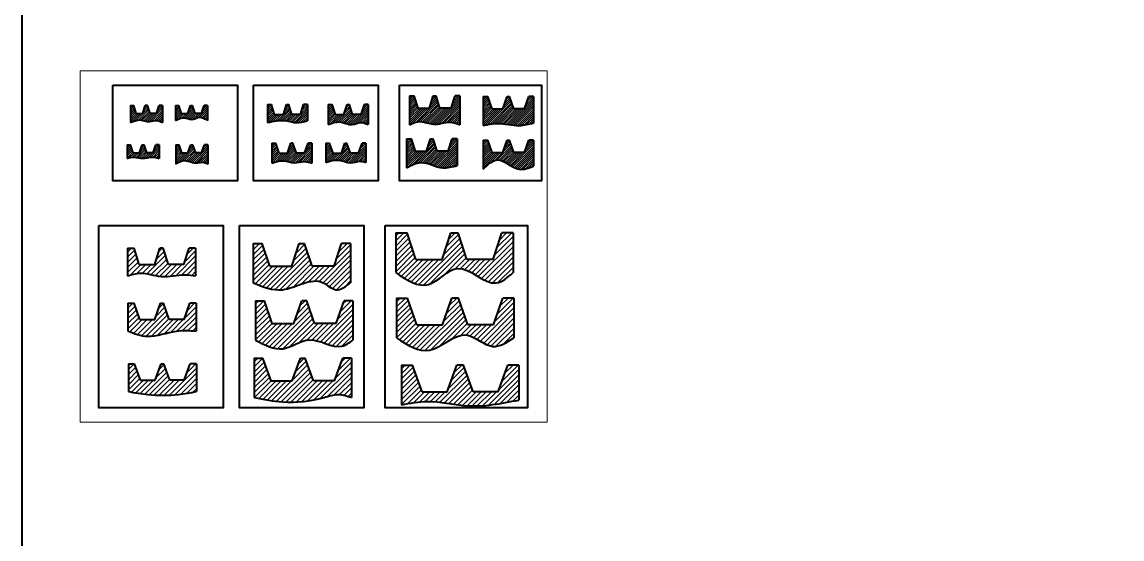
# Model space of a CAD drawing. Header units: millimetres. Extents: x -11382 to 23553, y -372 to 10786.
# Drawn here: x -1641 to -680, y 2303 to 2755 of the extents above; entities that cross this region are included whole.
import ezdxf

# ---------------------------------------------------------------- set-up
doc = ezdxf.new("R2010")
doc.units = ezdxf.units.MM
doc.header["$LTSCALE"] = 0.2
for name, color, linetype, lineweight in [('đường bao thấy', 7, 'Continuous', 40), ('đường kích thước', 90, 'Continuous', 15), ('đường mặt cắt', 160, 'Continuous', 15)]:
    doc.layers.add(name, color=color, linetype=linetype, lineweight=lineweight)
pattern_1 = [(45, (-1514.935, 458.965), (-0.8980256, 0.8980256), [])]
pattern_2 = [(45, (-1514.935, 458.965), (-2.245064, 2.245064), [])]

msp = doc.modelspace()

# ---------------------------------------------------------------- hatches: boundary and pattern name
at = {"layer": 'đường mặt cắt', "ltscale": 0.5}
h = msp.add_hatch(dxfattribs=at)
h.set_pattern_fill('ANSI31', color=256, scale=0.4, style=0)
h.set_pattern_definition(pattern_1)
edge = h.paths.add_edge_path()
edge.add_spline(control_points=[(-1545.807, 2667.137), (-1543.057, 2668.314), (-1537.515, 2670.688), (-1529.788, 2666.755), (-1523.042, 2669.934), (-1519.481, 2668.031), (-1517.807, 2667.137)], knot_values=[0, 0, 0, 0, 8.5874757, 17.3058465, 23.4071466, 28.8223016, 28.8223016, 28.8223016, 28.8223016], degree=3, periodic=0)
edge.add_line((-1517.807, 2667.137), (-1517.807, 2682.002))
edge.add_line((-1517.807, 2682.002), (-1520.807, 2682.002))
edge.add_line((-1520.807, 2682.002), (-1522.947, 2675.002))
edge.add_line((-1522.947, 2675.002), (-1528.667, 2675.002))
edge.add_line((-1528.667, 2675.002), (-1530.807, 2682.002))
edge.add_line((-1530.807, 2682.002), (-1532.807, 2682.002))
edge.add_line((-1532.807, 2682.002), (-1534.947, 2675.002))
edge.add_line((-1534.947, 2675.002), (-1540.667, 2675.002))
edge.add_line((-1540.667, 2675.002), (-1542.807, 2682.002))
edge.add_line((-1542.807, 2682.002), (-1545.807, 2682.002))
edge.add_line((-1545.807, 2682.002), (-1545.807, 2667.137))
h = msp.add_hatch(dxfattribs=at)
h.set_pattern_fill('ANSI31', color=256, scale=0.4, style=0)
h.set_pattern_definition(pattern_1)
edge = h.paths.add_edge_path()
edge.add_line((-1478.447, 2682.002), (-1481.397, 2682.002))
edge.add_line((-1481.397, 2682.002), (-1483.671, 2675.002))
edge.add_line((-1483.671, 2675.002), (-1489.223, 2675.002))
edge.add_line((-1489.223, 2675.002), (-1491.497, 2682.002))
edge.add_line((-1491.497, 2682.002), (-1493.397, 2682.002))
edge.add_line((-1493.397, 2682.002), (-1495.671, 2675.002))
edge.add_line((-1495.671, 2675.002), (-1501.223, 2675.002))
edge.add_line((-1501.223, 2675.002), (-1503.497, 2682.002))
edge.add_line((-1503.497, 2682.002), (-1506.447, 2682.002))
edge.add_line((-1506.447, 2682.002), (-1506.447, 2668.885))
edge.add_spline(control_points=[(-1506.447, 2668.885), (-1503.986, 2670.242), (-1499.372, 2672.786), (-1492.243, 2668.418), (-1485.305, 2673.382), (-1480.817, 2670.439), (-1478.447, 2668.885)], knot_values=[0, 0, 0, 0, 7.8583003, 14.735506, 21.6542828, 29.3925707, 29.3925707, 29.3925707, 29.3925707], degree=3, periodic=0)
edge.add_line((-1478.447, 2668.885), (-1478.447, 2682.002))
h = msp.add_hatch(dxfattribs=at)
h.set_pattern_fill('ANSI31', color=256, scale=0.4, style=0)
h.set_pattern_definition(pattern_1)
edge = h.paths.add_edge_path()
edge.add_spline(control_points=[(-1426.053, 2667.075), (-1423.499, 2667.746), (-1417.585, 2669.299), (-1409.002, 2669.007), (-1400.071, 2666.221), (-1394.399, 2667.708), (-1391.053, 2668.586)], knot_values=[0, 0, 0, 0, 7.89621, 18.2861835, 25.3158288, 35.429306, 35.429306, 35.429306, 35.429306], degree=3, periodic=0)
edge.add_line((-1391.053, 2668.586), (-1391.053, 2682.775))
edge.add_line((-1391.053, 2682.775), (-1394.553, 2682.775))
edge.add_line((-1394.553, 2682.775), (-1397.213, 2674.075))
edge.add_line((-1397.213, 2674.075), (-1404.893, 2674.075))
edge.add_line((-1404.893, 2674.075), (-1407.553, 2682.775))
edge.add_line((-1407.553, 2682.775), (-1409.553, 2682.775))
edge.add_line((-1409.553, 2682.775), (-1412.213, 2674.075))
edge.add_line((-1412.213, 2674.075), (-1419.893, 2674.075))
edge.add_line((-1419.893, 2674.075), (-1422.553, 2682.775))
edge.add_line((-1422.553, 2682.775), (-1426.053, 2682.775))
edge.add_line((-1426.053, 2682.775), (-1426.053, 2667.075))
edge = h.paths.add_edge_path(flags=17)
edge.add_spline(control_points=[(-1426.053, 2667.075), (-1423.499, 2667.746), (-1417.585, 2669.299), (-1409.002, 2669.007), (-1400.071, 2666.221), (-1394.399, 2667.708), (-1391.053, 2668.586)], knot_values=[0, 0, 0, 0, 7.89621, 18.2861835, 25.3158288, 35.429306, 35.429306, 35.429306, 35.429306], degree=3, periodic=0)
edge.add_spline(control_points=[(-1426.053, 2667.075), (-1423.499, 2667.746), (-1417.585, 2669.299), (-1409.002, 2669.007), (-1400.071, 2666.221), (-1394.399, 2667.708), (-1391.053, 2668.586)], knot_values=[0, 0, 0, 0, 7.89621, 18.2861835, 25.3158288, 35.429306, 35.429306, 35.429306, 35.429306], degree=3, periodic=0)
h = msp.add_hatch(dxfattribs=at)
h.set_pattern_fill('ANSI31', color=256, scale=0.4, style=0)
h.set_pattern_definition(pattern_1)
edge = h.paths.add_edge_path()
edge.add_spline(control_points=[(-1373.014, 2665.331), (-1369.686, 2666.644), (-1362.732, 2669.389), (-1353.193, 2663.509), (-1344.857, 2668.344), (-1340.209, 2666.297), (-1338.014, 2665.331)], knot_values=[0, 0, 0, 0, 10.2654546, 21.4551127, 29.1077909, 35.956294, 35.956294, 35.956294, 35.956294], degree=3, periodic=0)
edge.add_line((-1338.014, 2665.331), (-1338.014, 2682.775))
edge.add_line((-1338.014, 2682.775), (-1341.464, 2682.775))
edge.add_line((-1341.464, 2682.775), (-1344.291, 2674.075))
edge.add_line((-1344.291, 2674.075), (-1351.737, 2674.075))
edge.add_line((-1351.737, 2674.075), (-1354.564, 2682.775))
edge.add_line((-1354.564, 2682.775), (-1356.464, 2682.775))
edge.add_line((-1356.464, 2682.775), (-1359.291, 2674.075))
edge.add_line((-1359.291, 2674.075), (-1366.737, 2674.075))
edge.add_line((-1366.737, 2674.075), (-1369.564, 2682.775))
edge.add_line((-1369.564, 2682.775), (-1373.014, 2682.775))
edge.add_line((-1373.014, 2682.775), (-1373.014, 2665.331))
h = msp.add_hatch(dxfattribs=at)
h.set_pattern_fill('ANSI31', color=256, scale=0.4, style=0)
h.set_pattern_definition(pattern_1)
edge = h.paths.add_edge_path()
edge.add_spline(control_points=[(-1302.049, 2665.182), (-1298.846, 2666.585), (-1292.049, 2669.564), (-1280.202, 2663.575), (-1268.443, 2668.944), (-1260.844, 2666.193), (-1258.049, 2665.182)], knot_values=[0, 0, 0, 0, 10.0353629, 21.2917823, 36.2644861, 44.9740499, 44.9740499, 44.9740499, 44.9740499], degree=3, periodic=0)
edge.add_line((-1258.049, 2665.182), (-1258.049, 2690.588))
edge.add_line((-1258.049, 2690.588), (-1262.249, 2690.588))
edge.add_line((-1262.249, 2690.588), (-1265.551, 2679.788))
edge.add_line((-1265.551, 2679.788), (-1275.547, 2679.788))
edge.add_line((-1275.547, 2679.788), (-1278.849, 2690.588))
edge.add_line((-1278.849, 2690.588), (-1281.249, 2690.588))
edge.add_line((-1281.249, 2690.588), (-1284.551, 2679.788))
edge.add_line((-1284.551, 2679.788), (-1294.547, 2679.788))
edge.add_line((-1294.547, 2679.788), (-1297.849, 2690.588))
edge.add_line((-1297.849, 2690.588), (-1302.049, 2690.588))
edge.add_line((-1302.049, 2690.588), (-1302.049, 2665.182))
h = msp.add_hatch(dxfattribs=at)
h.set_pattern_fill('ANSI31', color=256, scale=0.4, style=0)
h.set_pattern_definition(pattern_1)
edge = h.paths.add_edge_path()
edge.add_spline(control_points=[(-1237.642, 2664.629), (-1233.483, 2665.512), (-1223.038, 2667.73), (-1208.226, 2663.247), (-1197.8, 2665.658), (-1193.642, 2666.62)], knot_values=[0, 0, 0, 0, 12.6275327, 31.7116774, 44.3692966, 44.3692966, 44.3692966, 44.3692966], degree=3, periodic=0)
edge.add_line((-1193.642, 2666.62), (-1193.642, 2690.035))
edge.add_line((-1193.642, 2690.035), (-1197.692, 2690.035))
edge.add_line((-1197.692, 2690.035), (-1201.411, 2679.235))
edge.add_line((-1201.411, 2679.235), (-1210.873, 2679.235))
edge.add_line((-1210.873, 2679.235), (-1214.592, 2690.035))
edge.add_line((-1214.592, 2690.035), (-1216.692, 2690.035))
edge.add_line((-1216.692, 2690.035), (-1220.411, 2679.235))
edge.add_line((-1220.411, 2679.235), (-1229.873, 2679.235))
edge.add_line((-1229.873, 2679.235), (-1233.592, 2690.035))
edge.add_line((-1233.592, 2690.035), (-1237.642, 2690.035))
edge.add_line((-1237.642, 2690.035), (-1237.642, 2664.629))
h = msp.add_hatch(dxfattribs=at)
h.set_pattern_fill('ANSI31', color=256, scale=0.4, style=0)
h.set_pattern_definition(pattern_1)
edge = h.paths.add_edge_path()
edge.add_spline(control_points=[(-1304.519, 2627.575), (-1300.38, 2629.789), (-1290.166, 2635.253), (-1275.3, 2625.384), (-1264.69, 2628.402), (-1260.519, 2629.588)], knot_values=[0, 0, 0, 0, 13.3111198, 32.8543005, 45.5154712, 45.5154712, 45.5154712, 45.5154712], degree=3, periodic=0)
edge.add_line((-1260.519, 2629.588), (-1260.519, 2652.981))
edge.add_line((-1260.519, 2652.981), (-1264.669, 2652.981))
edge.add_line((-1264.669, 2652.981), (-1268.178, 2642.181))
edge.add_line((-1268.178, 2642.181), (-1277.859, 2642.181))
edge.add_line((-1277.859, 2642.181), (-1281.369, 2652.981))
edge.add_line((-1281.369, 2652.981), (-1283.669, 2652.981))
edge.add_line((-1283.669, 2652.981), (-1287.178, 2642.181))
edge.add_line((-1287.178, 2642.181), (-1296.859, 2642.181))
edge.add_line((-1296.859, 2642.181), (-1300.369, 2652.981))
edge.add_line((-1300.369, 2652.981), (-1304.519, 2652.981))
edge.add_line((-1304.519, 2652.981), (-1304.519, 2627.575))
h = msp.add_hatch(dxfattribs=at)
h.set_pattern_fill('ANSI31', color=256, scale=0.4, style=0)
h.set_pattern_definition(pattern_1)
edge = h.paths.add_edge_path()
edge.add_spline(control_points=[(-1548.707, 2635.762), (-1546.615, 2636.319), (-1542.2, 2637.495), (-1534.98, 2635.04), (-1527.695, 2637.717), (-1522.835, 2636.357), (-1520.707, 2635.762)], knot_values=[0, 0, 0, 0, 6.3743499, 13.4530847, 21.8077732, 28.3121016, 28.3121016, 28.3121016, 28.3121016], degree=3, periodic=0)
edge.add_line((-1520.707, 2635.762), (-1520.707, 2647.762))
edge.add_line((-1520.707, 2647.762), (-1523.607, 2647.762))
edge.add_line((-1523.607, 2647.762), (-1526.017, 2640.762))
edge.add_line((-1526.017, 2640.762), (-1531.397, 2640.762))
edge.add_line((-1531.397, 2640.762), (-1533.807, 2647.762))
edge.add_line((-1533.807, 2647.762), (-1535.607, 2647.762))
edge.add_line((-1535.607, 2647.762), (-1538.017, 2640.762))
edge.add_line((-1538.017, 2640.762), (-1543.397, 2640.762))
edge.add_line((-1543.397, 2640.762), (-1545.807, 2647.762))
edge.add_line((-1545.807, 2647.762), (-1548.707, 2647.762))
edge.add_line((-1548.707, 2647.762), (-1548.707, 2635.762))
h = msp.add_hatch(dxfattribs=at)
h.set_pattern_fill('ANSI31', color=256, scale=0.4, style=0)
h.set_pattern_definition(pattern_1)
edge = h.paths.add_edge_path()
edge.add_line((-1478.202, 2647.762), (-1481.052, 2647.762))
edge.add_line((-1481.052, 2647.762), (-1483.6, 2640.762))
edge.add_line((-1483.6, 2640.762), (-1488.804, 2640.762))
edge.add_line((-1488.804, 2640.762), (-1491.352, 2647.762))
edge.add_line((-1491.352, 2647.762), (-1493.052, 2647.762))
edge.add_line((-1493.052, 2647.762), (-1495.6, 2640.762))
edge.add_line((-1495.6, 2640.762), (-1500.804, 2640.762))
edge.add_line((-1500.804, 2640.762), (-1503.352, 2647.762))
edge.add_line((-1503.352, 2647.762), (-1506.202, 2647.762))
edge.add_line((-1506.202, 2647.762), (-1506.202, 2630.762))
edge.add_spline(control_points=[(-1506.202, 2630.762), (-1504.038, 2632.196), (-1498.599, 2635.8), (-1490.028, 2630.475), (-1482.421, 2633.316), (-1479.219, 2631.378), (-1478.202, 2630.762)], knot_values=[0, 0, 0, 0, 7.3029358, 18.3536571, 25.7750707, 29.2319003, 29.2319003, 29.2319003, 29.2319003], degree=3, periodic=0)
edge.add_line((-1478.202, 2630.762), (-1478.202, 2647.762))
h = msp.add_hatch(dxfattribs=at)
h.set_pattern_fill('ANSI31', color=256, scale=0.4, style=0)
h.set_pattern_definition(pattern_1)
edge = h.paths.add_edge_path()
edge.add_spline(control_points=[(-1422.244, 2631.701), (-1418.905, 2632.777), (-1412.436, 2634.863), (-1402.96, 2630.821), (-1394.503, 2633.947), (-1389.388, 2632.364), (-1387.244, 2631.701)], knot_values=[0, 0, 0, 0, 10.2063971, 19.7703343, 28.9176861, 35.5196598, 35.5196598, 35.5196598, 35.5196598], degree=3, periodic=0)
edge.add_line((-1387.244, 2631.701), (-1387.244, 2649.024))
edge.add_line((-1387.244, 2649.024), (-1390.644, 2649.024))
edge.add_line((-1390.644, 2649.024), (-1393.64, 2640.324))
edge.add_line((-1393.64, 2640.324), (-1400.848, 2640.324))
edge.add_line((-1400.848, 2640.324), (-1403.844, 2649.024))
edge.add_line((-1403.844, 2649.024), (-1405.644, 2649.024))
edge.add_line((-1405.644, 2649.024), (-1408.64, 2640.324))
edge.add_line((-1408.64, 2640.324), (-1415.848, 2640.324))
edge.add_line((-1415.848, 2640.324), (-1418.844, 2649.024))
edge.add_line((-1418.844, 2649.024), (-1422.244, 2649.024))
edge.add_line((-1422.244, 2649.024), (-1422.244, 2631.701))
h = msp.add_hatch(dxfattribs=at)
h.set_pattern_fill('ANSI31', color=256, scale=0.4, style=0)
h.set_pattern_definition(pattern_1)
edge = h.paths.add_edge_path()
edge.add_spline(control_points=[(-1375.093, 2632.323), (-1371.213, 2633.558), (-1363.979, 2635.862), (-1354.253, 2630.542), (-1346.341, 2633.993), (-1341.855, 2632.794), (-1340.093, 2632.323)], knot_values=[0, 0, 0, 0, 11.7473692, 21.902909, 30.2109007, 35.5844812, 35.5844812, 35.5844812, 35.5844812], degree=3, periodic=0)
edge.add_line((-1340.093, 2632.323), (-1340.093, 2649.024))
edge.add_line((-1340.093, 2649.024), (-1343.393, 2649.024))
edge.add_line((-1343.393, 2649.024), (-1346.56, 2640.324))
edge.add_line((-1346.56, 2640.324), (-1353.627, 2640.324))
edge.add_line((-1353.627, 2640.324), (-1356.793, 2649.024))
edge.add_line((-1356.793, 2649.024), (-1358.393, 2649.024))
edge.add_line((-1358.393, 2649.024), (-1361.56, 2640.324))
edge.add_line((-1361.56, 2640.324), (-1368.627, 2640.324))
edge.add_line((-1368.627, 2640.324), (-1371.793, 2649.024))
edge.add_line((-1371.793, 2649.024), (-1375.093, 2649.024))
edge.add_line((-1375.093, 2649.024), (-1375.093, 2632.323))
h = msp.add_hatch(dxfattribs=at)
h.set_pattern_fill('ANSI31', color=256, scale=0.4, style=0)
h.set_pattern_definition(pattern_1)
edge = h.paths.add_edge_path()
edge.add_spline(control_points=[(-1237.662, 2626.362), (-1233.567, 2630.346), (-1223.795, 2639.854), (-1208.826, 2622.948), (-1197.858, 2627.412), (-1193.662, 2629.12)], knot_values=[0, 0, 0, 0, 14.8950571, 35.5496626, 48.350393, 48.350393, 48.350393, 48.350393], degree=3, periodic=0)
edge.add_line((-1193.662, 2629.12), (-1193.662, 2651.769))
edge.add_line((-1193.662, 2651.769), (-1197.662, 2651.769))
edge.add_line((-1197.662, 2651.769), (-1201.593, 2640.969))
edge.add_line((-1201.593, 2640.969), (-1210.731, 2640.969))
edge.add_line((-1210.731, 2640.969), (-1214.662, 2651.769))
edge.add_line((-1214.662, 2651.769), (-1216.662, 2651.769))
edge.add_line((-1216.662, 2651.769), (-1220.593, 2640.969))
edge.add_line((-1220.593, 2640.969), (-1229.731, 2640.969))
edge.add_line((-1229.731, 2640.969), (-1233.662, 2651.769))
edge.add_line((-1233.662, 2651.769), (-1237.662, 2651.769))
edge.add_line((-1237.662, 2651.769), (-1237.662, 2626.362))
h = msp.add_hatch(dxfattribs=at)
h.set_pattern_fill('ANSI31', color=256, style=0)
h.set_pattern_definition(pattern_2)
edge = h.paths.add_edge_path()
edge.add_spline(control_points=[(-1314.014, 2535.955), (-1304.214, 2529.447), (-1285.112, 2516.763), (-1258.843, 2552.252), (-1231.173, 2518.676), (-1216.341, 2531.713), (-1211.514, 2535.955)], knot_values=[0, 0, 0, 0, 30.495273, 59.440525, 95.4087645, 112.7585352, 112.7585352, 112.7585352, 112.7585352], degree=3, periodic=0)
edge.add_line((-1211.514, 2535.955), (-1211.514, 2570.733))
edge.add_line((-1211.514, 2570.733), (-1221.414, 2570.733))
edge.add_line((-1221.414, 2570.733), (-1229.017, 2547.333))
edge.add_line((-1229.017, 2547.333), (-1252.011, 2547.333))
edge.add_line((-1252.011, 2547.333), (-1259.614, 2570.733))
edge.add_line((-1259.614, 2570.733), (-1265.914, 2570.733))
edge.add_line((-1265.914, 2570.733), (-1273.517, 2547.333))
edge.add_line((-1273.517, 2547.333), (-1296.511, 2547.333))
edge.add_line((-1296.511, 2547.333), (-1304.114, 2570.733))
edge.add_line((-1304.114, 2570.733), (-1314.014, 2570.733))
edge.add_line((-1314.014, 2570.733), (-1314.014, 2535.955))
h = msp.add_hatch(dxfattribs=at)
h.set_pattern_fill('ANSI31', color=256, style=0)
h.set_pattern_definition(pattern_2)
edge = h.paths.add_edge_path()
edge.add_spline(control_points=[(-1548.344, 2533.059), (-1544.656, 2534.184), (-1534.977, 2537.137), (-1518.151, 2530.285), (-1501.87, 2535.067), (-1491.835, 2533.52), (-1488.844, 2533.059)], knot_values=[0, 0, 0, 0, 11.3323592, 29.7438484, 51.0244713, 60.0582093, 60.0582093, 60.0582093, 60.0582093], degree=3, periodic=0)
edge.add_line((-1488.844, 2533.059), (-1488.844, 2557.322))
edge.add_line((-1488.844, 2557.322), (-1494.494, 2557.322))
edge.add_line((-1494.494, 2557.322), (-1499.14, 2543.022))
edge.add_line((-1499.14, 2543.022), (-1512.548, 2543.022))
edge.add_line((-1512.548, 2543.022), (-1517.194, 2557.322))
edge.add_line((-1517.194, 2557.322), (-1519.994, 2557.322))
edge.add_line((-1519.994, 2557.322), (-1524.64, 2543.022))
edge.add_line((-1524.64, 2543.022), (-1538.048, 2543.022))
edge.add_line((-1538.048, 2543.022), (-1542.694, 2557.322))
edge.add_line((-1542.694, 2557.322), (-1548.344, 2557.322))
edge.add_line((-1548.344, 2557.322), (-1548.344, 2533.059))
h = msp.add_hatch(dxfattribs=at)
h.set_pattern_fill('ANSI31', color=256, style=0)
h.set_pattern_definition(pattern_2)
edge = h.paths.add_edge_path()
edge.add_spline(control_points=[(-1438.466, 2527.138), (-1430.112, 2523.589), (-1410.22, 2515.138), (-1383.851, 2535.885), (-1366.031, 2517.395), (-1357.812, 2523.768), (-1353.466, 2527.138)], knot_values=[0, 0, 0, 0, 26.1422534, 62.2480595, 74.9494068, 89.1988039, 89.1988039, 89.1988039, 89.1988039], degree=3, periodic=0)
edge.add_line((-1353.466, 2527.138), (-1353.466, 2561.524))
edge.add_line((-1353.466, 2561.524), (-1361.316, 2561.524))
edge.add_line((-1361.316, 2561.524), (-1367.782, 2541.624))
edge.add_line((-1367.782, 2541.624), (-1387.15, 2541.624))
edge.add_line((-1387.15, 2541.624), (-1393.616, 2561.524))
edge.add_line((-1393.616, 2561.524), (-1398.316, 2561.524))
edge.add_line((-1398.316, 2561.524), (-1404.782, 2541.624))
edge.add_line((-1404.782, 2541.624), (-1424.15, 2541.624))
edge.add_line((-1424.15, 2541.624), (-1430.616, 2561.524))
edge.add_line((-1430.616, 2561.524), (-1438.466, 2561.524))
edge.add_line((-1438.466, 2561.524), (-1438.466, 2527.138))
h = msp.add_hatch(dxfattribs=at)
h.set_pattern_fill('ANSI31', color=256, style=0)
h.set_pattern_definition(pattern_2)
edge = h.paths.add_edge_path()
edge.add_spline(control_points=[(-1548.021, 2484.869), (-1542.372, 2482.723), (-1528.408, 2477.417), (-1508.532, 2486.191), (-1494.2, 2485.244), (-1488.521, 2484.869)], knot_values=[0, 0, 0, 0, 17.5952293, 43.4958489, 60.4958489, 60.4958489, 60.4958489, 60.4958489], degree=3, periodic=0)
edge.add_line((-1488.521, 2484.869), (-1488.521, 2509.132))
edge.add_line((-1488.521, 2509.132), (-1494.071, 2509.132))
edge.add_line((-1494.071, 2509.132), (-1498.995, 2494.832))
edge.add_line((-1498.995, 2494.832), (-1512.047, 2494.832))
edge.add_line((-1512.047, 2494.832), (-1516.971, 2509.132))
edge.add_line((-1516.971, 2509.132), (-1519.571, 2509.132))
edge.add_line((-1519.571, 2509.132), (-1524.495, 2494.832))
edge.add_line((-1524.495, 2494.832), (-1537.547, 2494.832))
edge.add_line((-1537.547, 2494.832), (-1542.471, 2509.132))
edge.add_line((-1542.471, 2509.132), (-1548.021, 2509.132))
edge.add_line((-1548.021, 2509.132), (-1548.021, 2484.869))
h = msp.add_hatch(dxfattribs=at)
h.set_pattern_fill('ANSI31', color=256, style=0)
h.set_pattern_definition(pattern_2)
edge = h.paths.add_edge_path()
edge.add_spline(control_points=[(-1436.525, 2476.976), (-1428.471, 2472.65), (-1412.541, 2464.093), (-1388.414, 2484.417), (-1365.899, 2466.431), (-1354.632, 2474.697), (-1351.525, 2476.976)], knot_values=[0, 0, 0, 0, 25.1437781, 49.7309399, 78.4340165, 89.3626291, 89.3626291, 89.3626291, 89.3626291], degree=3, periodic=0)
edge.add_line((-1351.525, 2476.976), (-1351.525, 2511.363))
edge.add_line((-1351.525, 2511.363), (-1359.225, 2511.363))
edge.add_line((-1359.225, 2511.363), (-1366.077, 2491.463))
edge.add_line((-1366.077, 2491.463), (-1384.972, 2491.463))
edge.add_line((-1384.972, 2491.463), (-1391.825, 2511.363))
edge.add_line((-1391.825, 2511.363), (-1396.225, 2511.363))
edge.add_line((-1396.225, 2511.363), (-1403.077, 2491.463))
edge.add_line((-1403.077, 2491.463), (-1421.972, 2491.463))
edge.add_line((-1421.972, 2491.463), (-1428.825, 2511.363))
edge.add_line((-1428.825, 2511.363), (-1436.525, 2511.363))
edge.add_line((-1436.525, 2511.363), (-1436.525, 2476.976))
h = msp.add_hatch(dxfattribs=at)
h.set_pattern_fill('ANSI31', color=256, style=0)
h.set_pattern_definition(pattern_2)
edge = h.paths.add_edge_path()
edge.add_spline(control_points=[(-1313.359, 2478.946), (-1303.722, 2472.605), (-1283.185, 2459.092), (-1255.266, 2491.854), (-1230.909, 2465.822), (-1216.986, 2474.936), (-1210.859, 2478.946)], knot_values=[0, 0, 0, 0, 30.7994859, 65.6393207, 90.8178804, 110.6068327, 110.6068327, 110.6068327, 110.6068327], degree=3, periodic=0)
edge.add_line((-1210.859, 2478.946), (-1210.859, 2513.725))
edge.add_line((-1210.859, 2513.725), (-1220.559, 2513.725))
edge.add_line((-1220.559, 2513.725), (-1228.616, 2490.325))
edge.add_line((-1228.616, 2490.325), (-1251.102, 2490.325))
edge.add_line((-1251.102, 2490.325), (-1259.159, 2513.725))
edge.add_line((-1259.159, 2513.725), (-1265.059, 2513.725))
edge.add_line((-1265.059, 2513.725), (-1273.116, 2490.325))
edge.add_line((-1273.116, 2490.325), (-1295.602, 2490.325))
edge.add_line((-1295.602, 2490.325), (-1303.659, 2513.725))
edge.add_line((-1303.659, 2513.725), (-1313.359, 2513.725))
edge.add_line((-1313.359, 2513.725), (-1313.359, 2478.946))
h = msp.add_hatch(dxfattribs=at)
h.set_pattern_fill('ANSI31', color=256, style=0)
h.set_pattern_definition(pattern_2)
edge = h.paths.add_edge_path()
edge.add_spline(control_points=[(-1437.709, 2426.778), (-1429.39, 2425.168), (-1409.178, 2421.254), (-1384.255, 2423.914), (-1364.45, 2430.72), (-1356.477, 2428.043), (-1352.709, 2426.778)], knot_values=[0, 0, 0, 0, 25.305154, 61.4862153, 74.4351004, 86.0376662, 86.0376662, 86.0376662, 86.0376662], degree=3, periodic=0)
edge.add_line((-1352.709, 2426.778), (-1352.709, 2461.165))
edge.add_line((-1352.709, 2461.165), (-1360.259, 2461.165))
edge.add_line((-1360.259, 2461.165), (-1367.502, 2441.265))
edge.add_line((-1367.502, 2441.265), (-1385.916, 2441.265))
edge.add_line((-1385.916, 2441.265), (-1393.159, 2461.165))
edge.add_line((-1393.159, 2461.165), (-1397.259, 2461.165))
edge.add_line((-1397.259, 2461.165), (-1404.502, 2441.265))
edge.add_line((-1404.502, 2441.265), (-1422.916, 2441.265))
edge.add_line((-1422.916, 2441.265), (-1430.159, 2461.165))
edge.add_line((-1430.159, 2461.165), (-1437.709, 2461.165))
edge.add_line((-1437.709, 2461.165), (-1437.709, 2426.778))
h = msp.add_hatch(dxfattribs=at)
h.set_pattern_fill('ANSI31', color=256, style=0)
h.set_pattern_definition(pattern_2)
edge = h.paths.add_edge_path()
edge.add_line((-1498.784, 2441.954), (-1511.474, 2441.954))
edge.add_line((-1511.474, 2441.954), (-1516.679, 2456.254))
edge.add_line((-1516.679, 2456.254), (-1519.079, 2456.254))
edge.add_line((-1519.079, 2456.254), (-1524.284, 2441.954))
edge.add_line((-1524.284, 2441.954), (-1536.974, 2441.954))
edge.add_line((-1536.974, 2441.954), (-1542.179, 2456.254))
edge.add_line((-1542.179, 2456.254), (-1547.629, 2456.254))
edge.add_line((-1547.629, 2456.254), (-1547.629, 2431.991))
edge.add_spline(control_points=[(-1547.629, 2431.991), (-1541.98, 2431.036), (-1527.556, 2428.596), (-1507.39, 2428.472), (-1493.379, 2431.032), (-1488.129, 2431.991)], knot_values=[0, 0, 0, 0, 17.1836697, 43.8814961, 59.8810959, 59.8810959, 59.8810959, 59.8810959], degree=3, periodic=0)
edge.add_line((-1488.129, 2431.991), (-1488.129, 2456.254))
edge.add_line((-1488.129, 2456.254), (-1493.579, 2456.254))
edge.add_line((-1493.579, 2456.254), (-1498.784, 2441.954))
h = msp.add_hatch(dxfattribs=at)
h.set_pattern_fill('ANSI31', color=256, style=0)
h.set_pattern_definition(pattern_2)
edge = h.paths.add_edge_path()
edge.add_line((-1224.567, 2431.74), (-1216.05, 2455.14))
edge.add_line((-1216.05, 2455.14), (-1206.5, 2455.14))
edge.add_line((-1206.5, 2455.14), (-1206.5, 2424.58))
edge.add_spline(control_points=[(-1206.5, 2424.58), (-1221.891, 2421.534), (-1248.529, 2416.261), (-1282.738, 2425.556), (-1301.472, 2421.851), (-1309, 2420.362)], knot_values=[0, 0, 0, 0, 46.4415541, 80.3801372, 103.1817459, 103.1817459, 103.1817459, 103.1817459], degree=3, periodic=0)
edge.add_line((-1309, 2420.362), (-1309, 2455.14))
edge.add_line((-1309, 2455.14), (-1299.45, 2455.14))
edge.add_line((-1299.45, 2455.14), (-1290.933, 2431.74))
edge.add_line((-1290.933, 2431.74), (-1269.067, 2431.74))
edge.add_line((-1269.067, 2431.74), (-1260.55, 2455.14))
edge.add_line((-1260.55, 2455.14), (-1254.95, 2455.14))
edge.add_line((-1254.95, 2455.14), (-1246.433, 2431.74))
edge.add_line((-1246.433, 2431.74), (-1224.567, 2431.74))

# ---------------------------------------------------------------- linework, layer by layer
at = {"layer": 'đường bao thấy', "ltscale": 0.5}
for p, q in [((-1545.807, 2682.002), (-1542.807, 2682.002)), ((-1545.807, 2682.002), (-1545.807, 2667.137)), ((-1540.667, 2675.002), (-1542.807, 2682.002)), ((-1534.947, 2675.002), (-1532.807, 2682.002)), ((-1530.807, 2682.002), (-1532.807, 2682.002)), ((-1528.667, 2675.002), (-1530.807, 2682.002)), ((-1522.947, 2675.002), (-1520.807, 2682.002)), ((-1517.807, 2682.002), (-1520.807, 2682.002)), ((-1517.807, 2682.002), (-1517.807, 2667.137)), ((-1506.447, 2682.002), (-1503.497, 2682.002)), ((-1506.447, 2682.002), (-1506.447, 2668.885)), ((-1501.223, 2675.002), (-1503.497, 2682.002)), ((-1495.671, 2675.002), (-1493.397, 2682.002)), ((-1493.397, 2682.002), (-1491.497, 2682.002)), ((-1489.223, 2675.002), (-1491.497, 2682.002)), ((-1483.671, 2675.002), (-1481.397, 2682.002)), ((-1478.447, 2682.002), (-1481.397, 2682.002)), ((-1478.447, 2682.002), (-1478.447, 2668.885)), ((-1426.053, 2682.775), (-1422.553, 2682.775)), ((-1426.053, 2682.775), (-1426.053, 2667.075)), ((-1419.893, 2674.075), (-1422.553, 2682.775)), ((-1412.213, 2674.075), (-1409.553, 2682.775)), ((-1409.553, 2682.775), (-1407.553, 2682.775)), ((-1404.893, 2674.075), (-1407.553, 2682.775)), ((-1397.213, 2674.075), (-1394.553, 2682.775)), ((-1391.053, 2682.775), (-1394.553, 2682.775)), ((-1391.053, 2682.775), (-1391.053, 2668.586)), ((-1373.014, 2682.775), (-1369.564, 2682.775)), ((-1373.014, 2682.775), (-1373.014, 2665.331)), ((-1366.737, 2674.075), (-1369.564, 2682.775)), ((-1359.291, 2674.075), (-1356.464, 2682.775)), ((-1356.464, 2682.775), (-1354.564, 2682.775)), ((-1351.737, 2674.075), (-1354.564, 2682.775)), ((-1344.291, 2674.075), (-1341.464, 2682.775)), ((-1338.014, 2682.775), (-1341.464, 2682.775)), ((-1338.014, 2682.775), (-1338.014, 2665.331)), ((-1302.049, 2690.588), (-1297.849, 2690.588)), ((-1302.049, 2690.588), (-1302.049, 2665.182)), ((-1294.547, 2679.788), (-1297.849, 2690.588)), ((-1284.551, 2679.788), (-1281.249, 2690.588)), ((-1281.249, 2690.588), (-1278.849, 2690.588)), ((-1275.547, 2679.788), (-1278.849, 2690.588)), ((-1265.551, 2679.788), (-1262.249, 2690.588)), ((-1258.049, 2690.588), (-1262.249, 2690.588)), ((-1258.049, 2690.588), (-1258.049, 2665.182)), ((-1237.642, 2690.035), (-1233.592, 2690.035)), ((-1237.642, 2690.035), (-1237.642, 2664.629)), ((-1229.873, 2679.235), (-1233.592, 2690.035)), ((-1220.411, 2679.235), (-1216.692, 2690.035)), ((-1216.692, 2690.035), (-1214.592, 2690.035)), ((-1210.873, 2679.235), (-1214.592, 2690.035)), ((-1201.411, 2679.235), (-1197.692, 2690.035)), ((-1193.642, 2690.035), (-1197.692, 2690.035)), ((-1193.642, 2690.035), (-1193.642, 2666.62)), ((-1540.667, 2675.002), (-1534.947, 2675.002)), ((-1522.947, 2675.002), (-1528.667, 2675.002)), ((-1501.223, 2675.002), (-1495.671, 2675.002)), ((-1483.671, 2675.002), (-1489.223, 2675.002)), ((-1419.893, 2674.075), (-1412.213, 2674.075)), ((-1397.213, 2674.075), (-1404.893, 2674.075)), ((-1366.737, 2674.075), (-1359.291, 2674.075)), ((-1344.291, 2674.075), (-1351.737, 2674.075)), ((-1294.547, 2679.788), (-1284.551, 2679.788)), ((-1265.551, 2679.788), (-1275.547, 2679.788)), ((-1229.873, 2679.235), (-1220.411, 2679.235)), ((-1201.411, 2679.235), (-1210.873, 2679.235)), ((-1304.519, 2652.981), (-1300.369, 2652.981)), ((-1304.519, 2652.981), (-1304.519, 2627.575)), ((-1296.859, 2642.181), (-1300.369, 2652.981)), ((-1287.178, 2642.181), (-1283.669, 2652.981)), ((-1283.669, 2652.981), (-1281.369, 2652.981)), ((-1277.859, 2642.181), (-1281.369, 2652.981)), ((-1268.178, 2642.181), (-1264.669, 2652.981)), ((-1260.519, 2652.981), (-1264.669, 2652.981)), ((-1260.519, 2652.981), (-1260.519, 2629.588)), ((-1548.707, 2647.762), (-1545.807, 2647.762)), ((-1548.707, 2647.762), (-1548.707, 2635.762)), ((-1543.397, 2640.762), (-1545.807, 2647.762)), ((-1538.017, 2640.762), (-1535.607, 2647.762)), ((-1535.607, 2647.762), (-1533.807, 2647.762)), ((-1531.397, 2640.762), (-1533.807, 2647.762)), ((-1526.017, 2640.762), (-1523.607, 2647.762)), ((-1520.707, 2647.762), (-1523.607, 2647.762)), ((-1520.707, 2647.762), (-1520.707, 2635.762)), ((-1506.202, 2647.762), (-1503.352, 2647.762)), ((-1506.202, 2647.762), (-1506.202, 2630.762)), ((-1500.804, 2640.762), (-1503.352, 2647.762)), ((-1495.6, 2640.762), (-1493.052, 2647.762)), ((-1493.052, 2647.762), (-1491.352, 2647.762)), ((-1488.804, 2640.762), (-1491.352, 2647.762)), ((-1483.6, 2640.762), (-1481.052, 2647.762)), ((-1478.202, 2647.762), (-1481.052, 2647.762)), ((-1478.202, 2647.762), (-1478.202, 2630.762)), ((-1422.244, 2649.024), (-1418.844, 2649.024)), ((-1422.244, 2649.024), (-1422.244, 2631.701)), ((-1415.848, 2640.324), (-1418.844, 2649.024)), ((-1408.64, 2640.324), (-1405.644, 2649.024)), ((-1403.844, 2649.024), (-1405.644, 2649.024)), ((-1400.848, 2640.324), (-1403.844, 2649.024)), ((-1393.64, 2640.324), (-1390.644, 2649.024)), ((-1387.244, 2649.024), (-1390.644, 2649.024)), ((-1387.244, 2649.024), (-1387.244, 2631.701)), ((-1375.093, 2649.024), (-1371.793, 2649.024)), ((-1375.093, 2649.024), (-1375.093, 2632.323)), ((-1368.627, 2640.324), (-1371.793, 2649.024)), ((-1361.56, 2640.324), (-1358.393, 2649.024)), ((-1358.393, 2649.024), (-1356.793, 2649.024)), ((-1353.627, 2640.324), (-1356.793, 2649.024)), ((-1346.56, 2640.324), (-1343.393, 2649.024)), ((-1340.093, 2649.024), (-1343.393, 2649.024)), ((-1340.093, 2649.024), (-1340.093, 2632.323)), ((-1237.662, 2651.769), (-1233.662, 2651.769)), ((-1237.662, 2651.769), (-1237.662, 2626.362)), ((-1229.731, 2640.969), (-1233.662, 2651.769)), ((-1220.593, 2640.969), (-1216.662, 2651.769)), ((-1216.662, 2651.769), (-1214.662, 2651.769)), ((-1210.731, 2640.969), (-1214.662, 2651.769)), ((-1201.593, 2640.969), (-1197.662, 2651.769)), ((-1193.662, 2651.769), (-1197.662, 2651.769)), ((-1193.662, 2651.769), (-1193.662, 2629.12)), ((-1543.397, 2640.762), (-1538.017, 2640.762)), ((-1526.017, 2640.762), (-1531.397, 2640.762)), ((-1500.804, 2640.762), (-1495.6, 2640.762)), ((-1483.6, 2640.762), (-1488.804, 2640.762)), ((-1415.848, 2640.324), (-1408.64, 2640.324)), ((-1393.64, 2640.324), (-1400.848, 2640.324)), ((-1368.627, 2640.324), (-1361.56, 2640.324)), ((-1346.56, 2640.324), (-1353.627, 2640.324)), ((-1296.859, 2642.181), (-1287.178, 2642.181)), ((-1268.178, 2642.181), (-1277.859, 2642.181)), ((-1229.731, 2640.969), (-1220.593, 2640.969)), ((-1201.593, 2640.969), (-1210.731, 2640.969)), ((-1314.014, 2570.733), (-1304.114, 2570.733)), ((-1314.014, 2570.733), (-1314.014, 2535.955)), ((-1296.511, 2547.333), (-1304.114, 2570.733)), ((-1273.517, 2547.333), (-1265.914, 2570.733)), ((-1265.914, 2570.733), (-1259.614, 2570.733)), ((-1252.011, 2547.333), (-1259.614, 2570.733)), ((-1229.017, 2547.333), (-1221.414, 2570.733)), ((-1211.514, 2570.733), (-1221.414, 2570.733)), ((-1211.514, 2570.733), (-1211.514, 2535.955)), ((-1548.344, 2557.322), (-1542.694, 2557.322)), ((-1548.344, 2557.322), (-1548.344, 2533.059)), ((-1538.048, 2543.022), (-1542.694, 2557.322)), ((-1524.64, 2543.022), (-1519.994, 2557.322)), ((-1517.194, 2557.322), (-1519.994, 2557.322)), ((-1512.548, 2543.022), (-1517.194, 2557.322)), ((-1499.14, 2543.022), (-1494.494, 2557.322)), ((-1488.844, 2557.322), (-1494.494, 2557.322)), ((-1488.844, 2557.322), (-1488.844, 2533.059)), ((-1438.466, 2561.524), (-1430.616, 2561.524)), ((-1438.466, 2561.524), (-1438.466, 2527.138)), ((-1424.15, 2541.624), (-1430.616, 2561.524)), ((-1404.782, 2541.624), (-1398.316, 2561.524)), ((-1398.316, 2561.524), (-1393.616, 2561.524)), ((-1387.15, 2541.624), (-1393.616, 2561.524)), ((-1367.782, 2541.624), (-1361.316, 2561.524)), ((-1353.466, 2561.524), (-1361.316, 2561.524)), ((-1353.466, 2561.524), (-1353.466, 2527.138)), ((-1296.511, 2547.333), (-1273.517, 2547.333)), ((-1229.017, 2547.333), (-1252.011, 2547.333)), ((-1538.048, 2543.022), (-1524.64, 2543.022)), ((-1499.14, 2543.022), (-1512.548, 2543.022)), ((-1424.15, 2541.624), (-1404.782, 2541.624)), ((-1367.782, 2541.624), (-1387.15, 2541.624)), ((-1548.021, 2509.132), (-1542.471, 2509.132)), ((-1548.021, 2509.132), (-1548.021, 2484.869)), ((-1537.547, 2494.832), (-1542.471, 2509.132)), ((-1524.495, 2494.832), (-1519.571, 2509.132)), ((-1519.571, 2509.132), (-1516.971, 2509.132)), ((-1512.047, 2494.832), (-1516.971, 2509.132)), ((-1498.995, 2494.832), (-1494.071, 2509.132)), ((-1488.521, 2509.132), (-1494.071, 2509.132)), ((-1488.521, 2509.132), (-1488.521, 2484.869)), ((-1436.525, 2511.363), (-1428.825, 2511.363)), ((-1436.525, 2511.363), (-1436.525, 2476.976)), ((-1421.972, 2491.463), (-1428.825, 2511.363)), ((-1403.077, 2491.463), (-1396.225, 2511.363)), ((-1391.825, 2511.363), (-1396.225, 2511.363)), ((-1384.972, 2491.463), (-1391.825, 2511.363)), ((-1366.077, 2491.463), (-1359.225, 2511.363)), ((-1351.525, 2511.363), (-1359.225, 2511.363)), ((-1351.525, 2511.363), (-1351.525, 2476.976)), ((-1313.359, 2513.725), (-1303.659, 2513.725)), ((-1313.359, 2513.725), (-1313.359, 2478.946)), ((-1295.602, 2490.325), (-1303.659, 2513.725)), ((-1273.116, 2490.325), (-1265.059, 2513.725)), ((-1259.159, 2513.725), (-1265.059, 2513.725)), ((-1251.102, 2490.325), (-1259.159, 2513.725)), ((-1228.616, 2490.325), (-1220.559, 2513.725)), ((-1210.859, 2513.725), (-1220.559, 2513.725)), ((-1210.859, 2513.725), (-1210.859, 2478.946)), ((-1537.547, 2494.832), (-1524.495, 2494.832)), ((-1498.995, 2494.832), (-1512.047, 2494.832)), ((-1421.972, 2491.463), (-1403.077, 2491.463)), ((-1366.077, 2491.463), (-1384.972, 2491.463)), ((-1295.602, 2490.325), (-1273.116, 2490.325)), ((-1228.616, 2490.325), (-1251.102, 2490.325)), ((-1437.709, 2461.165), (-1430.159, 2461.165)), ((-1437.709, 2461.165), (-1437.709, 2426.778)), ((-1422.916, 2441.265), (-1430.159, 2461.165)), ((-1404.502, 2441.265), (-1397.259, 2461.165)), ((-1397.259, 2461.165), (-1393.159, 2461.165)), ((-1385.916, 2441.265), (-1393.159, 2461.165)), ((-1367.502, 2441.265), (-1360.259, 2461.165)), ((-1352.709, 2461.165), (-1360.259, 2461.165)), ((-1352.709, 2461.165), (-1352.709, 2426.778)), ((-1547.629, 2456.254), (-1542.179, 2456.254)), ((-1547.629, 2456.254), (-1547.629, 2431.991)), ((-1536.974, 2441.954), (-1542.179, 2456.254)), ((-1524.284, 2441.954), (-1519.079, 2456.254)), ((-1519.079, 2456.254), (-1516.679, 2456.254)), ((-1511.474, 2441.954), (-1516.679, 2456.254)), ((-1498.784, 2441.954), (-1493.579, 2456.254)), ((-1488.129, 2456.254), (-1493.579, 2456.254)), ((-1488.129, 2456.254), (-1488.129, 2431.991)), ((-1309, 2455.14), (-1299.45, 2455.14)), ((-1309, 2455.14), (-1309, 2420.362)), ((-1290.933, 2431.74), (-1299.45, 2455.14)), ((-1269.067, 2431.74), (-1260.55, 2455.14)), ((-1254.95, 2455.14), (-1260.55, 2455.14)), ((-1246.433, 2431.74), (-1254.95, 2455.14)), ((-1224.567, 2431.74), (-1216.05, 2455.14)), ((-1206.5, 2455.14), (-1216.05, 2455.14)), ((-1206.5, 2455.14), (-1206.5, 2424.58)), ((-1536.974, 2441.954), (-1524.284, 2441.954)), ((-1498.784, 2441.954), (-1511.474, 2441.954)), ((-1422.916, 2441.265), (-1404.502, 2441.265)), ((-1367.502, 2441.265), (-1385.916, 2441.265)), ((-1290.933, 2431.74), (-1269.067, 2431.74)), ((-1224.567, 2431.74), (-1246.433, 2431.74))]:
    msp.add_line(p, q, dxfattribs=at)
for points in [[(-1640.551, 5775.37), (7573.634, 5775.37), (7573.634, 1397.743), (-1640.551, 1397.743)], [(-1640.551, 3969.477), (506.167, 3969.477), (506.167, 1397.743), (-1640.551, 1397.743)], [(-1561.076, 2699.849), (-1452.256, 2699.849), (-1452.256, 2616.132), (-1561.076, 2616.132)], [(-1438.221, 2699.849), (-1329.401, 2699.849), (-1329.401, 2616.132), (-1438.221, 2616.132)], [(-1310.873, 2699.849), (-1186.644, 2699.849), (-1186.644, 2616.132), (-1310.873, 2616.132)], [(-1573.483, 2577.289), (-1464.663, 2577.289), (-1464.663, 2417.892), (-1573.483, 2417.892)], [(-1450.628, 2577.289), (-1341.808, 2577.289), (-1341.808, 2417.892), (-1450.628, 2417.892)], [(-1323.28, 2577.289), (-1199.051, 2577.289), (-1199.051, 2417.892), (-1323.28, 2417.892)]]:
    msp.add_lwpolyline(points, close=True, dxfattribs=at)
for points in [[(-1506.447, 2668.885), (-1498.997, 2671.387), (-1492.281, 2669.909), (-1485.621, 2671.785), (-1478.447, 2668.885)], [(-1545.807, 2667.137), (-1537.515, 2669.37), (-1528.908, 2667.983), (-1522.892, 2669), (-1517.807, 2667.137)], [(-1426.053, 2667.075), (-1418.338, 2668.758), (-1407.954, 2668.413), (-1401.053, 2667.075), (-1391.053, 2668.586)], [(-1373.014, 2665.331), (-1363.014, 2667.65), (-1352.055, 2665.387), (-1344.612, 2667.165), (-1338.014, 2665.331)], [(-1302.049, 2665.182), (-1292.403, 2667.95), (-1281.368, 2665.729), (-1266.484, 2667.352), (-1258.049, 2665.182)], [(-1237.642, 2664.629), (-1225.142, 2666.419), (-1206.142, 2664.629), (-1193.642, 2666.62)], [(-1548.707, 2635.762), (-1542.423, 2636.829), (-1535.399, 2635.945), (-1527.104, 2636.94), (-1520.707, 2635.762)], [(-1506.202, 2630.762), (-1499.604, 2633.893), (-1488.726, 2631.947), (-1481.312, 2632.272), (-1478.202, 2630.762)], [(-1422.244, 2631.701), (-1412.223, 2633.639), (-1402.792, 2632.05), (-1393.702, 2633.071), (-1387.244, 2631.701)], [(-1375.093, 2632.323), (-1363.506, 2634.257), (-1353.603, 2632.009), (-1345.387, 2633.245), (-1340.093, 2632.323)], [(-1237.662, 2626.362), (-1225.162, 2634.462), (-1206.162, 2626.362), (-1193.662, 2629.12)], [(-1304.519, 2627.575), (-1292.019, 2632.15), (-1273.019, 2627.575), (-1260.519, 2629.588)], [(-1314.014, 2535.955), (-1285.334, 2525.591), (-1259.989, 2539.571), (-1226.322, 2526.913), (-1211.514, 2535.955)], [(-1548.344, 2533.059), (-1537.262, 2535.426), (-1519.06, 2532.655), (-1497.824, 2534.041), (-1488.844, 2533.059)], [(-1438.466, 2527.138), (-1413.049, 2521.02), (-1377.466, 2527.138), (-1366.335, 2521.02), (-1353.466, 2527.138)], [(-1548.021, 2484.869), (-1531.021, 2480.331), (-1505.521, 2484.869), (-1488.521, 2484.869)], [(-1313.359, 2478.946), (-1284.528, 2468.112), (-1252.341, 2481.447), (-1229.202, 2471.52), (-1210.859, 2478.946)], [(-1436.525, 2476.976), (-1412.525, 2469.479), (-1389.192, 2477.234), (-1361.045, 2471.611), (-1351.525, 2476.976)], [(-1547.629, 2431.991), (-1530.629, 2429.485), (-1503.931, 2429.485), (-1488.129, 2431.991)], [(-1437.709, 2426.778), (-1412.69, 2422.981), (-1376.709, 2426.778), (-1364.02, 2429.361), (-1352.709, 2426.778)], [(-1309, 2420.362), (-1286.403, 2423.405), (-1252.676, 2419.619), (-1206.5, 2424.58)]]:
    msp.add_spline(points, degree=3, dxfattribs=at)
at = {"layer": 'đường kích thước', "ltscale": 0.5}
msp.add_lwpolyline([(-1589.617, 2712.355), (-1181.844, 2712.355), (-1181.844, 2405.146), (-1589.617, 2405.146)], close=True, dxfattribs=at)

doc.saveas('drawing.dxf')
